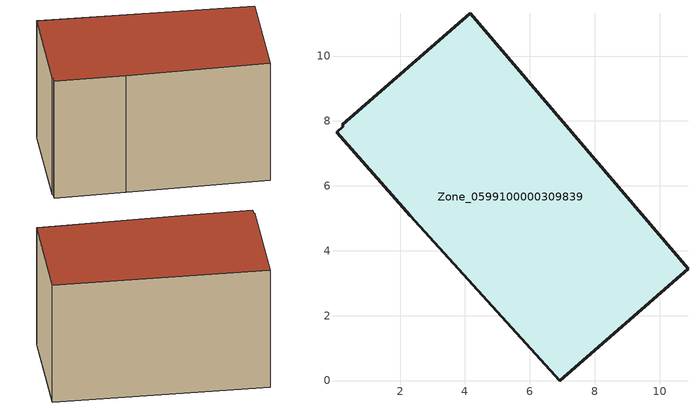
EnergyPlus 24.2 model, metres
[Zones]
Zone_0599100000309839
 floor ground (C_G): 0.26,7.83 0.21,7.88 4.16,11.31 10.87,3.44 6.92,0 2.31,5.08 0.04,7.64 z0
 wall outside (C_F): 6.92,0 10.87,3.44 4.16,11.31 0.21,7.88 0.26,7.83 0.04,7.64 2.31,5.08 6.92,0 z0:6.43
 roof outside (C_R): 0.21,7.88 0.26,7.83 0.04,7.64 2.31,5.08 6.92,0 10.87,3.44 4.16,11.31 z6.43
[BUILDING]
Pand.0599100000309839: North Axis=0; Terrain=City; Loads Convergence Tolerance Value=0.04; Temperature Convergence Tolerance Value=0.4; Solar Distribution=FullExterior; Maximum Number of Warmup Days=25; Minimum Number of Warmup Days=1
[Site:Location]
Rotterdam.The.Hague.AP_ZH_NLD Design_Conditions: Latitude=51.96; Longitude=4.45; Time Zone=1; Elevation=-4.5
[SITE:GROUNDTEMPERATURE:BUILDINGSURFACE]
18, 18, 18, 18, 18, 18, 18, 18, 18, 18, 18, 18
[MATERIAL] Thermal Absorptance=0.9; Solar Absorptance=0.7; Visible Absorptance=0.7
Name | Roughness | Thickness | Conductivity | Density | Specific Heat
G.TI.1946 | MediumSmooth | 0.15 | 1 | 540 | 1210
F.TI.1946 | Rough | 0.3 | 0.857143 | 1920 | 840
R.TI.1946 | MediumRough | 0.2 | 0.1 | 1500 | 1000
[CONSTRUCTION]
C_G: G.TI.1946
C_F: F.TI.1946
C_R: R.TI.1946
[ZONE]
Zone_0599100000309839: Type=1; Multiplier=1; Ceiling Height=Autocalculate; Volume=Autocalculate; Floor Area=autocalculate; Part of Total Floor Area=Yes
[ZONEINFILTRATION:DESIGNFLOWRATE]
Infil_Zone_0599100000309839: Zone or ZoneList or Space or SpaceList=Zone_0599100000309839; Schedule=AlwaysOn; Design Flow Rate Calculation Method=Flow/Area; Flow Rate per Floor Area=0.003; Constant Term Coefficient=1; Temperature Term Coefficient=0; Velocity Term Coefficient=0; Velocity Squared Term Coefficient=0
[HVACTEMPLATE:ZONE:IDEALLOADSAIRSYSTEM]
Zone_0599100000309839: Maximum Heating Supply Air Temperature=50; Minimum Cooling Supply Air Temperature=13; Maximum Heating Supply Air Humidity Ratio=0.0156; Minimum Cooling Supply Air Humidity Ratio=0.0077; Heating Limit=NoLimit; Cooling Limit=NoLimit; Dehumidification Control Type=ConstantSensibleHeatRatio; Cooling Sensible Heat Ratio=0.7; Dehumidification Setpoint=60; Humidification Control Type=None; Humidification Setpoint=30; Outdoor Air Method=None; Outdoor Air Flow Rate per Person=0.00944; Outdoor Air Flow Rate per Zone Floor Area=0; Outdoor Air Flow Rate per Zone=0; Demand Controlled Ventilation Type=None; Outdoor Air Economizer Type=NoEconomizer; Heat Recovery Type=None; Sensible Heat Recovery Effectiveness=0.7; Latent Heat Recovery Effectiveness=0.65
[ZONECONTROL:THERMOSTAT]
ThermostatControl_Zone_0599100000309839: Zone or ZoneList=Zone_0599100000309839; Control Type Schedule=DualSetpointControlType; Control 1=Thermostat_Zone_0599100000309839; Temperature Difference Between Cutout And Setpoint=0
[THERMOSTATSETPOINT:DUALSETPOINT]
Thermostat_Zone_0599100000309839: Heating Setpoint Temperature Schedule=HeatingSetpoint_Zone_0599100000309839; Cooling Setpoint Temperature Schedule=CoolingSetpoint_Zone_0599100000309839
[SCHEDULE:COMPACT]
HeatingSetpoint_Zone_0599100000309839: Through: 12/31, For: AllDays, Until: 24:00, 21
CoolingSetpoint_Zone_0599100000309839: Through: 12/31, For: AllDays, Until: 24:00, 24
DualSetpointControlType: Through: 12/31, For: AllDays, Until: 24:00, 4
AlwaysOn: Through: 12/31, For: AllDays, Until: 24:00, 1
